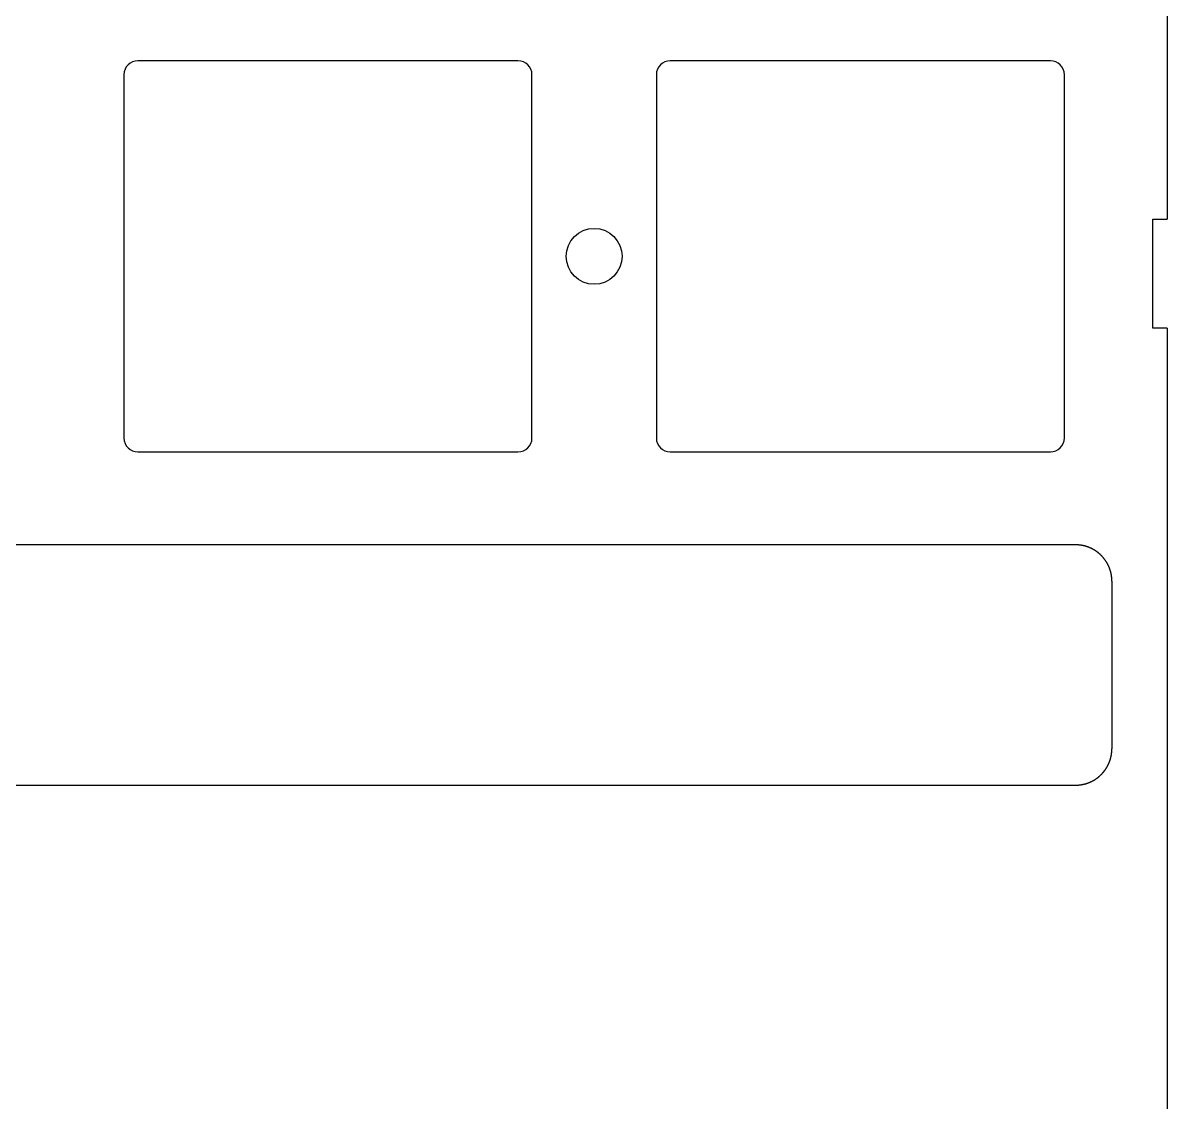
# Model space of a CAD drawing. Header units: millimetres. Extents: x -11 to 340, y -118 to 18.
# Drawn here: x 298.65 to 339.59, y -73.13 to -34.51 of the extents above; entities that cross this region are included whole.
import ezdxf

# ---------------------------------------------------------------- set-up
doc = ezdxf.new("R2010")
doc.units = ezdxf.units.MM
doc.header["$MEASUREMENT"] = 0
doc.layers.add('BLACK', color=7, linetype='CONTINUOUS')

msp = doc.modelspace()

# ---------------------------------------------------------------- linework, layer by layer
at = {"layer": 'BLACK', "linetype": 'Continuous'}
for p, q in [((339.58862, 12.28), (339.58862, -41.535)), ((316.3625, -35.8625), (302.7625, -35.8625)), ((335.4125, -35.8625), (321.8125, -35.8625)), ((302.2625, -36.3625), (302.2625, -49.3625)), ((316.8625, -49.3625), (316.8625, -36.3625)), ((321.3125, -36.3625), (321.3125, -49.3625)), ((335.9125, -49.3625), (335.9125, -36.3625)), ((339.072849, -41.535), (339.58862, -41.535)), ((339.072849, -45.435), (339.072849, -41.535)), ((339.58862, -45.435), (339.072849, -45.435)), ((339.58862, -45.435), (339.58862, -111.9925)), ((302.7625, -49.8625), (316.3625, -49.8625)), ((321.8125, -49.8625), (335.4125, -49.8625)), ((336.3125, -53.1875), (282.7125, -53.1875)), ((336.315089, -53.187503), (336.3125, -53.1875)), ((336.320245, -53.187523), (336.315089, -53.187503)), ((336.325397, -53.187563), (336.320245, -53.187523)), ((336.330548, -53.187623), (336.325397, -53.187563)), ((336.335694, -53.187703), (336.330548, -53.187623)), ((336.34084, -53.187803), (336.335694, -53.187703)), ((336.345982, -53.187923), (336.34084, -53.187803)), ((336.351123, -53.188063), (336.345982, -53.187923)), ((336.35626, -53.188223), (336.351123, -53.188063)), ((336.361396, -53.188403), (336.35626, -53.188223)), ((336.366527, -53.188602), (336.361396, -53.188403)), ((336.371658, -53.188822), (336.366527, -53.188602)), ((336.376783, -53.189062), (336.371658, -53.188822)), ((336.381909, -53.189321), (336.376783, -53.189062)), ((336.387029, -53.189601), (336.381909, -53.189321)), ((336.392149, -53.1899), (336.387029, -53.189601)), ((336.397263, -53.190219), (336.392149, -53.1899)), ((336.402377, -53.190558), (336.397263, -53.190219)), ((336.407486, -53.190917), (336.402377, -53.190558)), ((336.412594, -53.191296), (336.407486, -53.190917)), ((336.417696, -53.191695), (336.412594, -53.191296)), ((336.422798, -53.192113), (336.417696, -53.191695)), ((336.427894, -53.192551), (336.422798, -53.192113)), ((336.43299, -53.19301), (336.427894, -53.192551)), ((336.43808, -53.193488), (336.43299, -53.19301)), ((336.443169, -53.193985), (336.43808, -53.193488)), ((336.448252, -53.194503), (336.443169, -53.193985)), ((336.453335, -53.19504), (336.448252, -53.194503)), ((336.458411, -53.195597), (336.453335, -53.19504)), ((336.463487, -53.196174), (336.458411, -53.195597)), ((336.468557, -53.196771), (336.463487, -53.196174)), ((336.473625, -53.197387), (336.468557, -53.196771)), ((336.478688, -53.198023), (336.473625, -53.197387)), ((336.483749, -53.198679), (336.478688, -53.198023)), ((336.488805, -53.199354), (336.483749, -53.198679)), ((336.493859, -53.20005), (336.488805, -53.199354)), ((336.498906, -53.200764), (336.493859, -53.20005)), ((336.503953, -53.201499), (336.498906, -53.200764)), ((336.508993, -53.202253), (336.503953, -53.201499)), ((336.514032, -53.203027), (336.508993, -53.202253)), ((336.519064, -53.20382), (336.514032, -53.203027)), ((336.524095, -53.204634), (336.519064, -53.20382)), ((336.529119, -53.205466), (336.524095, -53.204634)), ((336.534142, -53.206319), (336.529119, -53.205466)), ((336.539158, -53.207191), (336.534142, -53.206319)), ((336.544172, -53.208083), (336.539158, -53.207191)), ((336.54918, -53.208994), (336.544172, -53.208083)), ((336.554186, -53.209924), (336.54918, -53.208994)), ((336.559185, -53.210875), (336.554186, -53.209924)), ((336.564182, -53.211845), (336.559185, -53.210875)), ((336.569172, -53.212834), (336.564182, -53.211845)), ((336.57416, -53.213843), (336.569172, -53.212834)), ((336.579141, -53.214871), (336.57416, -53.213843)), ((336.58412, -53.215919), (336.579141, -53.214871)), ((336.589092, -53.216986), (336.58412, -53.215919)), ((336.594061, -53.218073), (336.589092, -53.216986)), ((336.599024, -53.219179), (336.594061, -53.218073)), ((336.603984, -53.220305), (336.599024, -53.219179)), ((336.608937, -53.22145), (336.603984, -53.220305)), ((336.613887, -53.222615), (336.608937, -53.22145)), ((336.61883, -53.223798), (336.613887, -53.222615)), ((336.62377, -53.225002), (336.61883, -53.223798)), ((336.628703, -53.226224), (336.62377, -53.225002)), ((336.633633, -53.227467), (336.628703, -53.226224)), ((336.638555, -53.228728), (336.633633, -53.227467)), ((336.643475, -53.230009), (336.638555, -53.228728)), ((336.648387, -53.231308), (336.643475, -53.230009)), ((336.653296, -53.232628), (336.648387, -53.231308)), ((336.658197, -53.233966), (336.653296, -53.232628)), ((336.663095, -53.235324), (336.658197, -53.233966)), ((336.667985, -53.236701), (336.663095, -53.235324)), ((336.672872, -53.238098), (336.667985, -53.236701)), ((336.677751, -53.239513), (336.672872, -53.238098)), ((336.682626, -53.240948), (336.677751, -53.239513)), ((336.687494, -53.242401), (336.682626, -53.240948)), ((336.692358, -53.243875), (336.687494, -53.242401)), ((336.697214, -53.245367), (336.692358, -53.243875)), ((336.702066, -53.246878), (336.697214, -53.245367)), ((336.70691, -53.248408), (336.702066, -53.246878)), ((336.71175, -53.249958), (336.70691, -53.248408)), ((336.716582, -53.251526), (336.71175, -53.249958)), ((336.72141, -53.253114), (336.716582, -53.251526)), ((336.726229, -53.25472), (336.72141, -53.253114)), ((336.731044, -53.256346), (336.726229, -53.25472)), ((336.735851, -53.25799), (336.731044, -53.256346)), ((336.740654, -53.259654), (336.735851, -53.25799)), ((336.745448, -53.261336), (336.740654, -53.259654)), ((336.750237, -53.263038), (336.745448, -53.261336)), ((336.755018, -53.264758), (336.750237, -53.263038)), ((336.759794, -53.266497), (336.755018, -53.264758)), ((336.764562, -53.268255), (336.759794, -53.266497)), ((336.769324, -53.270032), (336.764562, -53.268255)), ((336.774078, -53.271828), (336.769324, -53.270032)), ((336.778827, -53.273642), (336.774078, -53.271828)), ((336.783567, -53.275475), (336.778827, -53.273642)), ((336.788302, -53.277328), (336.783567, -53.275475)), ((336.793028, -53.279198), (336.788302, -53.277328)), ((336.797749, -53.281088), (336.793028, -53.279198)), ((336.80246, -53.282995), (336.797749, -53.281088)), ((336.807166, -53.284922), (336.80246, -53.282995)), ((336.811863, -53.286867), (336.807166, -53.284922)), ((336.816555, -53.288832), (336.811863, -53.286867)), ((336.821237, -53.290814), (336.816555, -53.288832)), ((336.825913, -53.292815), (336.821237, -53.290814)), ((336.83058, -53.294834), (336.825913, -53.292815)), ((336.835241, -53.296873), (336.83058, -53.294834)), ((336.839892, -53.298929), (336.835241, -53.296873)), ((336.844538, -53.301004), (336.839892, -53.298929)), ((336.849173, -53.303097), (336.844538, -53.301004)), ((336.853803, -53.305209), (336.849173, -53.303097)), ((336.858423, -53.307339), (336.853803, -53.305209)), ((336.863036, -53.309487), (336.858423, -53.307339)), ((336.86764, -53.311654), (336.863036, -53.309487)), ((336.872237, -53.313839), (336.86764, -53.311654)), ((336.876824, -53.316042), (336.872237, -53.313839)), ((336.881405, -53.318263), (336.876824, -53.316042)), ((336.885975, -53.320503), (336.881405, -53.318263)), ((336.890539, -53.322761), (336.885975, -53.320503)), ((336.895092, -53.325036), (336.890539, -53.322761)), ((336.899639, -53.32733), (336.895092, -53.325036)), ((336.904175, -53.329642), (336.899639, -53.32733)), ((336.908704, -53.331972), (336.904175, -53.329642)), ((336.913223, -53.334319), (336.908704, -53.331972)), ((336.917734, -53.336685), (336.913223, -53.334319)), ((336.922235, -53.339069), (336.917734, -53.336685)), ((336.926728, -53.34147), (336.922235, -53.339069)), ((336.931211, -53.343889), (336.926728, -53.34147)), ((336.935686, -53.346327), (336.931211, -53.343889)), ((336.94015, -53.348782), (336.935686, -53.346327)), ((336.944607, -53.351255), (336.94015, -53.348782)), ((336.949052, -53.353745), (336.944607, -53.351255)), ((336.95349, -53.356253), (336.949052, -53.353745)), ((336.957917, -53.358778), (336.95349, -53.356253)), ((336.962335, -53.361322), (336.957917, -53.358778)), ((336.966743, -53.363882), (336.962335, -53.361322)), ((336.971142, -53.366461), (336.966743, -53.363882)), ((336.97553, -53.369056), (336.971142, -53.366461)), ((336.97991, -53.37167), (336.97553, -53.369056)), ((336.984278, -53.3743), (336.97991, -53.37167)), ((336.988638, -53.376948), (336.984278, -53.3743)), ((336.992986, -53.379613), (336.988638, -53.376948)), ((336.997326, -53.382295), (336.992986, -53.379613)), ((337.001654, -53.384995), (336.997326, -53.382295)), ((337.005972, -53.387712), (337.001654, -53.384995)), ((337.01028, -53.390445), (337.005972, -53.387712)), ((337.014578, -53.393197), (337.01028, -53.390445)), ((337.018865, -53.395965), (337.014578, -53.393197)), ((337.023142, -53.39875), (337.018865, -53.395965)), ((337.027407, -53.401552), (337.023142, -53.39875)), ((337.031663, -53.404371), (337.027407, -53.401552)), ((337.035907, -53.407207), (337.031663, -53.404371)), ((337.040141, -53.41006), (337.035907, -53.407207)), ((337.044363, -53.412929), (337.040141, -53.41006)), ((337.048576, -53.415815), (337.044363, -53.412929)), ((337.052776, -53.418718), (337.048576, -53.415815)), ((337.056966, -53.421638), (337.052776, -53.418718)), ((337.061144, -53.424574), (337.056966, -53.421638)), ((337.065312, -53.427527), (337.061144, -53.424574)), ((337.069467, -53.430496), (337.065312, -53.427527)), ((337.073612, -53.433482), (337.069467, -53.430496)), ((337.077745, -53.436484), (337.073612, -53.433482)), ((337.081867, -53.439502), (337.077745, -53.436484)), ((337.085977, -53.442537), (337.081867, -53.439502)), ((337.090075, -53.445588), (337.085977, -53.442537)), ((337.094161, -53.448655), (337.090075, -53.445588)), ((337.098237, -53.451739), (337.094161, -53.448655)), ((337.102299, -53.454838), (337.098237, -53.451739)), ((337.10635, -53.457954), (337.102299, -53.454838)), ((337.110389, -53.461085), (337.10635, -53.457954)), ((337.114416, -53.464233), (337.110389, -53.461085)), ((337.118431, -53.467396), (337.114416, -53.464233)), ((337.122434, -53.470575), (337.118431, -53.467396)), ((337.126424, -53.47377), (337.122434, -53.470575)), ((337.130402, -53.476981), (337.126424, -53.47377)), ((337.134367, -53.480207), (337.130402, -53.476981)), ((337.13832, -53.48345), (337.134367, -53.480207)), ((337.14226, -53.486707), (337.13832, -53.48345)), ((337.146189, -53.489981), (337.14226, -53.486707)), ((337.150104, -53.493269), (337.146189, -53.489981)), ((337.154006, -53.496573), (337.150104, -53.493269)), ((337.157895, -53.499893), (337.154006, -53.496573)), ((337.161772, -53.503228), (337.157895, -53.499893)), ((337.165636, -53.506577), (337.161772, -53.503228)), ((337.169487, -53.509943), (337.165636, -53.506577)), ((337.173324, -53.513323), (337.169487, -53.509943)), ((337.177149, -53.516718), (337.173324, -53.513323)), ((337.18096, -53.520129), (337.177149, -53.516718)), ((337.184758, -53.523554), (337.18096, -53.520129)), ((337.188543, -53.526994), (337.184758, -53.523554)), ((337.192314, -53.530449), (337.188543, -53.526994)), ((337.196072, -53.533919), (337.192314, -53.530449)), ((337.199816, -53.537404), (337.196072, -53.533919)), ((337.203546, -53.540903), (337.199816, -53.537404)), ((337.207263, -53.544417), (337.203546, -53.540903)), ((337.210966, -53.547945), (337.207263, -53.544417)), ((337.214656, -53.551488), (337.210966, -53.547945)), ((337.218331, -53.555045), (337.214656, -53.551488)), ((337.221993, -53.558617), (337.218331, -53.555045)), ((337.22564, -53.562203), (337.221993, -53.558617)), ((337.229274, -53.565803), (337.22564, -53.562203)), ((337.232893, -53.569417), (337.229274, -53.565803)), ((337.24009, -53.576688), (337.232893, -53.569417)), ((337.247229, -53.584015), (337.24009, -53.576688)), ((337.25431, -53.591397), (337.247229, -53.584015)), ((337.261333, -53.598834), (337.25431, -53.591397)), ((337.268297, -53.606326), (337.261333, -53.598834)), ((337.275203, -53.613871), (337.268297, -53.606326)), ((337.282048, -53.62147), (337.275203, -53.613871)), ((337.288834, -53.629121), (337.282048, -53.62147)), ((337.295559, -53.636825), (337.288834, -53.629121)), ((337.302223, -53.64458), (337.295559, -53.636825)), ((337.308826, -53.652387), (337.302223, -53.64458)), ((337.315367, -53.660244), (337.308826, -53.652387)), ((337.321845, -53.668152), (337.315367, -53.660244)), ((337.328261, -53.676109), (337.321845, -53.668152)), ((337.334613, -53.684115), (337.328261, -53.676109)), ((337.340902, -53.69217), (337.334613, -53.684115)), ((337.347127, -53.700272), (337.340902, -53.69217)), ((337.353287, -53.708422), (337.347127, -53.700272)), ((337.359383, -53.716619), (337.353287, -53.708422)), ((337.365413, -53.724862), (337.359383, -53.716619)), ((337.371378, -53.733151), (337.365413, -53.724862)), ((337.377277, -53.741485), (337.371378, -53.733151)), ((337.383109, -53.749864), (337.377277, -53.741485)), ((337.388875, -53.758287), (337.383109, -53.749864)), ((337.394573, -53.766753), (337.388875, -53.758287)), ((337.400204, -53.775262), (337.394573, -53.766753)), ((337.405768, -53.783814), (337.400204, -53.775262)), ((337.411263, -53.792407), (337.405768, -53.783814)), ((337.416689, -53.801042), (337.411263, -53.792407)), ((337.422047, -53.809717), (337.416689, -53.801042)), ((337.427336, -53.818433), (337.422047, -53.809717)), ((337.432555, -53.827188), (337.427336, -53.818433)), ((337.437704, -53.835983), (337.432555, -53.827188)), ((337.442783, -53.844815), (337.437704, -53.835983)), ((337.447792, -53.853686), (337.442783, -53.844815)), ((337.45273, -53.862594), (337.447792, -53.853686)), ((337.457597, -53.871539), (337.45273, -53.862594)), ((337.462393, -53.88052), (337.457597, -53.871539)), ((337.467117, -53.889537), (337.462393, -53.88052)), ((337.47177, -53.89859), (337.467117, -53.889537)), ((337.47635, -53.907677), (337.47177, -53.89859)), ((337.480859, -53.916798), (337.47635, -53.907677)), ((337.485294, -53.925952), (337.480859, -53.916798)), ((337.489657, -53.93514), (337.485294, -53.925952)), ((337.493947, -53.94436), (337.489657, -53.93514)), ((337.498163, -53.953612), (337.493947, -53.94436)), ((337.502306, -53.962896), (337.498163, -53.953612)), ((337.506375, -53.97221), (337.502306, -53.962896)), ((337.510371, -53.981555), (337.506375, -53.97221)), ((337.514292, -53.99093), (337.510371, -53.981555)), ((337.518139, -54.000334), (337.514292, -53.99093)), ((337.521911, -54.009767), (337.518139, -54.000334)), ((337.525608, -54.019228), (337.521911, -54.009767)), ((337.529231, -54.028717), (337.525608, -54.019228)), ((337.532778, -54.038234), (337.529231, -54.028717)), ((337.53625, -54.047777), (337.532778, -54.038234)), ((337.539647, -54.057347), (337.53625, -54.047777)), ((337.542968, -54.066943), (337.539647, -54.057347)), ((337.546213, -54.076564), (337.542968, -54.066943)), ((337.549383, -54.08621), (337.546213, -54.076564)), ((337.552476, -54.09588), (337.549383, -54.08621)), ((337.555493, -54.105574), (337.552476, -54.09588)), ((337.558433, -54.115292), (337.555493, -54.105574)), ((337.561297, -54.125033), (337.558433, -54.115292)), ((337.564084, -54.134796), (337.561297, -54.125033)), ((337.566795, -54.144582), (337.564084, -54.134796)), ((337.569428, -54.154389), (337.566795, -54.144582)), ((337.571985, -54.164217), (337.569428, -54.154389)), ((337.574464, -54.174066), (337.571985, -54.164217)), ((337.576866, -54.183936), (337.574464, -54.174066)), ((337.579191, -54.193825), (337.576866, -54.183936)), ((337.581438, -54.203734), (337.579191, -54.193825)), ((337.583607, -54.213662), (337.581438, -54.203734)), ((337.585699, -54.223608), (337.583607, -54.213662)), ((337.587713, -54.233573), (337.585699, -54.223608)), ((337.589649, -54.243555), (337.587713, -54.233573)), ((337.591507, -54.253555), (337.589649, -54.243555)), ((337.593286, -54.263572), (337.591507, -54.253555)), ((337.594988, -54.273606), (337.593286, -54.263572)), ((337.596611, -54.283655), (337.594988, -54.273606)), ((337.598155, -54.293721), (337.596611, -54.283655)), ((337.599622, -54.303802), (337.598155, -54.293721)), ((337.601009, -54.313898), (337.599622, -54.303802)), ((337.602318, -54.324009), (337.601009, -54.313898)), ((337.603548, -54.334134), (337.602318, -54.324009)), ((337.6047, -54.344273), (337.603548, -54.334134)), ((337.605772, -54.354426), (337.6047, -54.344273)), ((337.606766, -54.364592), (337.605772, -54.354426)), ((337.60768, -54.374771), (337.606766, -54.364592)), ((337.608516, -54.384963), (337.60768, -54.374771)), ((337.609272, -54.395167), (337.608516, -54.384963)), ((337.609948, -54.405383), (337.609272, -54.395167)), ((337.610546, -54.41561), (337.609948, -54.405383)), ((337.611064, -54.425849), (337.610546, -54.41561)), ((337.611502, -54.436098), (337.611064, -54.425849)), ((337.611861, -54.446359), (337.611502, -54.436098)), ((337.612141, -54.456629), (337.611861, -54.446359)), ((337.61234, -54.46691), (337.612141, -54.456629)), ((337.61246, -54.4772), (337.61234, -54.46691)), ((337.6125, -54.4875), (337.61246, -54.4772)), ((337.6125, -54.4875), (337.6125, -60.4875)), ((337.607887, -60.597798), (337.608305, -60.592696)), ((337.608305, -60.592696), (337.608704, -60.587594)), ((337.608704, -60.587594), (337.609083, -60.582486)), ((337.609083, -60.582486), (337.609442, -60.577377)), ((337.609442, -60.577377), (337.609781, -60.572263)), ((337.609781, -60.572263), (337.6101, -60.567149)), ((337.6101, -60.567149), (337.610399, -60.562029)), ((337.610399, -60.562029), (337.610679, -60.556909)), ((337.610679, -60.556909), (337.610938, -60.551783)), ((337.610938, -60.551783), (337.611178, -60.546658)), ((337.611178, -60.546658), (337.611398, -60.541527)), ((337.611398, -60.541527), (337.611597, -60.536396)), ((337.611597, -60.536396), (337.611777, -60.53126)), ((337.611777, -60.53126), (337.611937, -60.526123)), ((337.611937, -60.526123), (337.612077, -60.520982)), ((337.612077, -60.520982), (337.612197, -60.51584)), ((337.612197, -60.51584), (337.612297, -60.510694)), ((337.612297, -60.510694), (337.612377, -60.505548)), ((337.612377, -60.505548), (337.612437, -60.500397)), ((337.612437, -60.500397), (337.612477, -60.495245)), ((337.612477, -60.495245), (337.612497, -60.490089)), ((337.612497, -60.490089), (337.6125, -60.4875)), ((337.505166, -61.00558), (337.507185, -61.000913)), ((337.507185, -61.000913), (337.509186, -60.996237)), ((337.509186, -60.996237), (337.511168, -60.991555)), ((337.511168, -60.991555), (337.513133, -60.986863)), ((337.513133, -60.986863), (337.515078, -60.982166)), ((337.515078, -60.982166), (337.517005, -60.97746)), ((337.517005, -60.97746), (337.518912, -60.972749)), ((337.518912, -60.972749), (337.520802, -60.968028)), ((337.520802, -60.968028), (337.522672, -60.963302)), ((337.522672, -60.963302), (337.524525, -60.958567)), ((337.524525, -60.958567), (337.526358, -60.953827)), ((337.526358, -60.953827), (337.528172, -60.949078)), ((337.528172, -60.949078), (337.529968, -60.944324)), ((337.529968, -60.944324), (337.531745, -60.939562)), ((337.531745, -60.939562), (337.533503, -60.934794)), ((337.533503, -60.934794), (337.535242, -60.930018)), ((337.535242, -60.930018), (337.536962, -60.925237)), ((337.536962, -60.925237), (337.538664, -60.920448)), ((337.538664, -60.920448), (337.540346, -60.915654)), ((337.540346, -60.915654), (337.54201, -60.910851)), ((337.54201, -60.910851), (337.543654, -60.906044)), ((337.543654, -60.906044), (337.54528, -60.901229)), ((337.54528, -60.901229), (337.546886, -60.89641)), ((337.546886, -60.89641), (337.548474, -60.891582)), ((337.548474, -60.891582), (337.550042, -60.88675)), ((337.550042, -60.88675), (337.551592, -60.88191)), ((337.551592, -60.88191), (337.553122, -60.877066)), ((337.553122, -60.877066), (337.554633, -60.872214)), ((337.554633, -60.872214), (337.556125, -60.867358)), ((337.556125, -60.867358), (337.557599, -60.862494)), ((337.557599, -60.862494), (337.559052, -60.857626)), ((337.559052, -60.857626), (337.560487, -60.852751)), ((337.560487, -60.852751), (337.561902, -60.847872)), ((337.561902, -60.847872), (337.563299, -60.842985)), ((337.563299, -60.842985), (337.564676, -60.838095)), ((337.564676, -60.838095), (337.566034, -60.833197)), ((337.566034, -60.833197), (337.567372, -60.828296)), ((337.567372, -60.828296), (337.568692, -60.823387)), ((337.568692, -60.823387), (337.569991, -60.818475)), ((337.569991, -60.818475), (337.571272, -60.813555)), ((337.571272, -60.813555), (337.572533, -60.808633)), ((337.572533, -60.808633), (337.573776, -60.803703)), ((337.573776, -60.803703), (337.574998, -60.79877)), ((337.574998, -60.79877), (337.576202, -60.79383)), ((337.576202, -60.79383), (337.577385, -60.788887)), ((337.577385, -60.788887), (337.57855, -60.783937)), ((337.57855, -60.783937), (337.579695, -60.778984)), ((337.579695, -60.778984), (337.580821, -60.774024)), ((337.580821, -60.774024), (337.581927, -60.769061)), ((337.581927, -60.769061), (337.583014, -60.764092)), ((337.583014, -60.764092), (337.584081, -60.75912)), ((337.584081, -60.75912), (337.585129, -60.754141)), ((337.585129, -60.754141), (337.586157, -60.74916)), ((337.586157, -60.74916), (337.587166, -60.744172)), ((337.587166, -60.744172), (337.588155, -60.739182)), ((337.588155, -60.739182), (337.589125, -60.734185)), ((337.589125, -60.734185), (337.590076, -60.729186)), ((337.590076, -60.729186), (337.591006, -60.72418)), ((337.591006, -60.72418), (337.591917, -60.719172)), ((337.591917, -60.719172), (337.592809, -60.714158)), ((337.592809, -60.714158), (337.593681, -60.709142)), ((337.593681, -60.709142), (337.594534, -60.704119)), ((337.594534, -60.704119), (337.595366, -60.699095)), ((337.595366, -60.699095), (337.59618, -60.694064)), ((337.59618, -60.694064), (337.596973, -60.689032)), ((337.596973, -60.689032), (337.597747, -60.683993)), ((337.597747, -60.683993), (337.598501, -60.678953)), ((337.598501, -60.678953), (337.599236, -60.673906)), ((337.599236, -60.673906), (337.59995, -60.668859)), ((337.59995, -60.668859), (337.600646, -60.663805)), ((337.600646, -60.663805), (337.601321, -60.658749)), ((337.601321, -60.658749), (337.601977, -60.653688)), ((337.601977, -60.653688), (337.602613, -60.648625)), ((337.602613, -60.648625), (337.603229, -60.643557)), ((337.603229, -60.643557), (337.603826, -60.638487)), ((337.603826, -60.638487), (337.604403, -60.633411)), ((337.604403, -60.633411), (337.60496, -60.628335)), ((337.60496, -60.628335), (337.605497, -60.623252)), ((337.605497, -60.623252), (337.606015, -60.618169)), ((337.606015, -60.618169), (337.606512, -60.61308)), ((337.606512, -60.61308), (337.60699, -60.60799)), ((337.60699, -60.60799), (337.607449, -60.602894)), ((337.607449, -60.602894), (337.607887, -60.597798)), ((337.223312, -61.41509), (337.230583, -61.407893)), ((337.230583, -61.407893), (337.234197, -61.404274)), ((337.234197, -61.404274), (337.237797, -61.40064)), ((337.237797, -61.40064), (337.241383, -61.396993)), ((337.241383, -61.396993), (337.244955, -61.393331)), ((337.244955, -61.393331), (337.248512, -61.389656)), ((337.248512, -61.389656), (337.252055, -61.385966)), ((337.252055, -61.385966), (337.255583, -61.382263)), ((337.255583, -61.382263), (337.259097, -61.378546)), ((337.259097, -61.378546), (337.262596, -61.374816)), ((337.262596, -61.374816), (337.266081, -61.371072)), ((337.266081, -61.371072), (337.269551, -61.367314)), ((337.269551, -61.367314), (337.273006, -61.363543)), ((337.273006, -61.363543), (337.276446, -61.359758)), ((337.276446, -61.359758), (337.279871, -61.35596)), ((337.279871, -61.35596), (337.283282, -61.352149)), ((337.283282, -61.352149), (337.286677, -61.348324)), ((337.286677, -61.348324), (337.290057, -61.344487)), ((337.290057, -61.344487), (337.293423, -61.340636)), ((337.293423, -61.340636), (337.296772, -61.336772)), ((337.296772, -61.336772), (337.300107, -61.332895)), ((337.300107, -61.332895), (337.303427, -61.329006)), ((337.303427, -61.329006), (337.306731, -61.325104)), ((337.306731, -61.325104), (337.310019, -61.321189)), ((337.310019, -61.321189), (337.313293, -61.31726)), ((337.313293, -61.31726), (337.31655, -61.31332)), ((337.31655, -61.31332), (337.319793, -61.309367)), ((337.319793, -61.309367), (337.323019, -61.305402)), ((337.323019, -61.305402), (337.32623, -61.301424)), ((337.32623, -61.301424), (337.329425, -61.297434)), ((337.329425, -61.297434), (337.332604, -61.293431)), ((337.332604, -61.293431), (337.335767, -61.289416)), ((337.335767, -61.289416), (337.338915, -61.285389)), ((337.338915, -61.285389), (337.342046, -61.28135)), ((337.342046, -61.28135), (337.345162, -61.277299)), ((337.345162, -61.277299), (337.348261, -61.273237)), ((337.348261, -61.273237), (337.351345, -61.269161)), ((337.351345, -61.269161), (337.354412, -61.265075)), ((337.354412, -61.265075), (337.357463, -61.260977)), ((337.357463, -61.260977), (337.360498, -61.256867)), ((337.360498, -61.256867), (337.363516, -61.252745)), ((337.363516, -61.252745), (337.366518, -61.248612)), ((337.366518, -61.248612), (337.369504, -61.244467)), ((337.369504, -61.244467), (337.372473, -61.240312)), ((337.372473, -61.240312), (337.375426, -61.236144)), ((337.375426, -61.236144), (337.378362, -61.231966)), ((337.378362, -61.231966), (337.381282, -61.227776)), ((337.381282, -61.227776), (337.384185, -61.223576)), ((337.384185, -61.223576), (337.387071, -61.219363)), ((337.387071, -61.219363), (337.38994, -61.215141)), ((337.38994, -61.215141), (337.392793, -61.210907)), ((337.392793, -61.210907), (337.395629, -61.206663)), ((337.395629, -61.206663), (337.398448, -61.202407)), ((337.398448, -61.202407), (337.40125, -61.198142)), ((337.40125, -61.198142), (337.404035, -61.193865)), ((337.404035, -61.193865), (337.406803, -61.189578)), ((337.406803, -61.189578), (337.409555, -61.18528)), ((337.409555, -61.18528), (337.412288, -61.180972)), ((337.412288, -61.180972), (337.415005, -61.176654)), ((337.415005, -61.176654), (337.417705, -61.172326)), ((337.417705, -61.172326), (337.420387, -61.167986)), ((337.420387, -61.167986), (337.423052, -61.163638)), ((337.423052, -61.163638), (337.4257, -61.159278)), ((337.4257, -61.159278), (337.42833, -61.15491)), ((337.42833, -61.15491), (337.430944, -61.15053)), ((337.430944, -61.15053), (337.433539, -61.146142)), ((337.433539, -61.146142), (337.436118, -61.141743)), ((337.436118, -61.141743), (337.438678, -61.137335)), ((337.438678, -61.137335), (337.441222, -61.132917)), ((337.441222, -61.132917), (337.443747, -61.12849)), ((337.443747, -61.12849), (337.446255, -61.124052)), ((337.446255, -61.124052), (337.448745, -61.119607)), ((337.448745, -61.119607), (337.451218, -61.11515)), ((337.451218, -61.11515), (337.453673, -61.110686)), ((337.453673, -61.110686), (337.456111, -61.106211)), ((337.456111, -61.106211), (337.45853, -61.101728)), ((337.45853, -61.101728), (337.460931, -61.097235)), ((337.460931, -61.097235), (337.463315, -61.092734)), ((337.463315, -61.092734), (337.465681, -61.088223)), ((337.465681, -61.088223), (337.468028, -61.083704)), ((337.468028, -61.083704), (337.470358, -61.079175)), ((337.470358, -61.079175), (337.47267, -61.074639)), ((337.47267, -61.074639), (337.474964, -61.070092)), ((337.474964, -61.070092), (337.477239, -61.065539)), ((337.477239, -61.065539), (337.479497, -61.060975)), ((337.479497, -61.060975), (337.481737, -61.056405)), ((337.481737, -61.056405), (337.483958, -61.051824)), ((337.483958, -61.051824), (337.486161, -61.047237)), ((337.486161, -61.047237), (337.488346, -61.04264)), ((337.488346, -61.04264), (337.490513, -61.038036)), ((337.490513, -61.038036), (337.492661, -61.033423)), ((337.492661, -61.033423), (337.494791, -61.028803)), ((337.494791, -61.028803), (337.496903, -61.024173)), ((337.496903, -61.024173), (337.498996, -61.019538)), ((337.498996, -61.019538), (337.501071, -61.014892)), ((337.501071, -61.014892), (337.503127, -61.010241)), ((337.503127, -61.010241), (337.505166, -61.00558)), ((282.7125, -61.7875), (336.3125, -61.7875)), ((336.3125, -61.7875), (336.3228, -61.78746)), ((336.3228, -61.78746), (336.33309, -61.78734)), ((336.33309, -61.78734), (336.343371, -61.787141)), ((336.343371, -61.787141), (336.353641, -61.786861)), ((336.353641, -61.786861), (336.363902, -61.786502)), ((336.363902, -61.786502), (336.374151, -61.786064)), ((336.374151, -61.786064), (336.38439, -61.785546)), ((336.38439, -61.785546), (336.394617, -61.784948)), ((336.394617, -61.784948), (336.404833, -61.784272)), ((336.404833, -61.784272), (336.415037, -61.783516)), ((336.415037, -61.783516), (336.425229, -61.78268)), ((336.425229, -61.78268), (336.435408, -61.781766)), ((336.435408, -61.781766), (336.445574, -61.780772)), ((336.445574, -61.780772), (336.455727, -61.7797)), ((336.455727, -61.7797), (336.465866, -61.778548)), ((336.465866, -61.778548), (336.475991, -61.777318)), ((336.475991, -61.777318), (336.486102, -61.776009)), ((336.486102, -61.776009), (336.496198, -61.774622)), ((336.496198, -61.774622), (336.506279, -61.773155)), ((336.506279, -61.773155), (336.516345, -61.771611)), ((336.516345, -61.771611), (336.526394, -61.769988)), ((336.526394, -61.769988), (336.536428, -61.768286)), ((336.536428, -61.768286), (336.546445, -61.766507)), ((336.546445, -61.766507), (336.556445, -61.764649)), ((336.556445, -61.764649), (336.566427, -61.762713)), ((336.566427, -61.762713), (336.576392, -61.760699)), ((336.576392, -61.760699), (336.586338, -61.758607)), ((336.586338, -61.758607), (336.596266, -61.756438)), ((336.596266, -61.756438), (336.606175, -61.754191)), ((336.606175, -61.754191), (336.616064, -61.751866)), ((336.616064, -61.751866), (336.625934, -61.749464)), ((336.625934, -61.749464), (336.635783, -61.746985)), ((336.635783, -61.746985), (336.645611, -61.744428)), ((336.645611, -61.744428), (336.655418, -61.741795)), ((336.655418, -61.741795), (336.665204, -61.739084)), ((336.665204, -61.739084), (336.674967, -61.736297)), ((336.674967, -61.736297), (336.684708, -61.733433)), ((336.684708, -61.733433), (336.694426, -61.730493)), ((336.694426, -61.730493), (336.70412, -61.727476)), ((336.70412, -61.727476), (336.71379, -61.724383)), ((336.71379, -61.724383), (336.723436, -61.721213)), ((336.723436, -61.721213), (336.733057, -61.717968)), ((336.733057, -61.717968), (336.742653, -61.714647)), ((336.742653, -61.714647), (336.752223, -61.71125)), ((336.752223, -61.71125), (336.761766, -61.707778)), ((336.761766, -61.707778), (336.771283, -61.704231)), ((336.771283, -61.704231), (336.780772, -61.700608)), ((336.780772, -61.700608), (336.790233, -61.696911)), ((336.790233, -61.696911), (336.799666, -61.693139)), ((336.799666, -61.693139), (336.80907, -61.689292)), ((336.80907, -61.689292), (336.818445, -61.685371)), ((336.818445, -61.685371), (336.82779, -61.681375)), ((336.82779, -61.681375), (336.837104, -61.677306)), ((336.837104, -61.677306), (336.846388, -61.673163)), ((336.846388, -61.673163), (336.85564, -61.668947)), ((336.85564, -61.668947), (336.86486, -61.664657)), ((336.86486, -61.664657), (336.874048, -61.660294)), ((336.874048, -61.660294), (336.883202, -61.655859)), ((336.883202, -61.655859), (336.892323, -61.65135)), ((336.892323, -61.65135), (336.90141, -61.64677)), ((336.90141, -61.64677), (336.910463, -61.642117)), ((336.910463, -61.642117), (336.91948, -61.637393)), ((336.91948, -61.637393), (336.928461, -61.632597)), ((336.928461, -61.632597), (336.937406, -61.62773)), ((336.937406, -61.62773), (336.946314, -61.622792)), ((336.946314, -61.622792), (336.955185, -61.617783)), ((336.955185, -61.617783), (336.964017, -61.612704)), ((336.964017, -61.612704), (336.972812, -61.607555)), ((336.972812, -61.607555), (336.981567, -61.602336)), ((336.981567, -61.602336), (336.990283, -61.597047)), ((336.990283, -61.597047), (336.998958, -61.591689)), ((336.998958, -61.591689), (337.007593, -61.586263)), ((337.007593, -61.586263), (337.016186, -61.580768)), ((337.016186, -61.580768), (337.024738, -61.575204)), ((337.024738, -61.575204), (337.033247, -61.569573)), ((337.033247, -61.569573), (337.041713, -61.563875)), ((337.041713, -61.563875), (337.050136, -61.558109)), ((337.050136, -61.558109), (337.058515, -61.552277)), ((337.058515, -61.552277), (337.066849, -61.546378)), ((337.066849, -61.546378), (337.075138, -61.540413)), ((337.075138, -61.540413), (337.083381, -61.534383)), ((337.083381, -61.534383), (337.091578, -61.528287)), ((337.091578, -61.528287), (337.099728, -61.522127)), ((337.099728, -61.522127), (337.10783, -61.515902)), ((337.10783, -61.515902), (337.115885, -61.509613)), ((337.115885, -61.509613), (337.123891, -61.503261)), ((337.123891, -61.503261), (337.131848, -61.496845)), ((337.131848, -61.496845), (337.139756, -61.490367)), ((337.139756, -61.490367), (337.147613, -61.483826)), ((337.147613, -61.483826), (337.15542, -61.477223)), ((337.15542, -61.477223), (337.163175, -61.470559)), ((337.163175, -61.470559), (337.170879, -61.463834)), ((337.170879, -61.463834), (337.17853, -61.457048)), ((337.17853, -61.457048), (337.186129, -61.450203)), ((337.186129, -61.450203), (337.193674, -61.443297)), ((337.193674, -61.443297), (337.201166, -61.436333)), ((337.201166, -61.436333), (337.208603, -61.42931)), ((337.208603, -61.42931), (337.215985, -61.422229)), ((337.215985, -61.422229), (337.223312, -61.41509))]:
    msp.add_line(p, q, dxfattribs=at)
at = {"layer": 'BLACK'}
msp.add_circle((319.0875, -42.8625), 1, dxfattribs=at)
for centre, start, end in [((302.7625, -36.3625), 90, 180), ((316.3625, -36.3625), 0, 90), ((321.8125, -36.3625), 90, 180), ((335.4125, -36.3625), 0, 90), ((302.7625, -49.3625), 180, 270), ((316.3625, -49.3625), 270, 0), ((321.8125, -49.3625), 180, 270), ((335.4125, -49.3625), 270, 0)]:
    msp.add_arc(centre, 0.5, start, end, dxfattribs=at)

doc.saveas('drawing.dxf')
